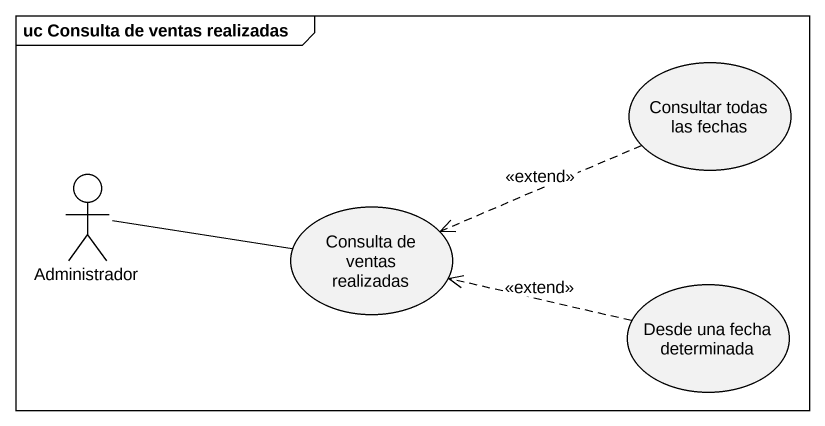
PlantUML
@startuml
mainframe uc Consulta de ventas realizadas
usecase "Consultar todas las fechas" as Consultar_todas_las_fechas
actor Administrador
usecase "Consulta de ventas realizadas" as Consulta_de_ventas
usecase "Desde una fecha determinada" as Desde_una_fecha_determinada
Consultar_todas_las_fechas .left.> Consulta_de_ventas : <<extend>>
Administrador -right- Consulta_de_ventas
Desde_una_fecha_determinada .left.> Consulta_de_ventas : <<extend>>
@enduml
